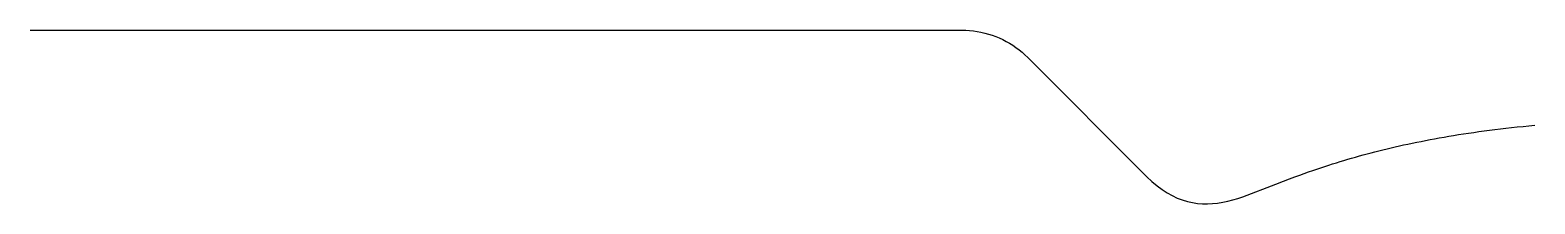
# Model space of a CAD drawing. Header units: metres. Extents: x -127 to 35, y 6 to 25.
import ezdxf

# ---------------------------------------------------------------- set-up
doc = ezdxf.new("R2010")
doc.units = ezdxf.units.M

msp = doc.modelspace()

# ---------------------------------------------------------------- linework, layer by layer
at = {"layer": 'NOZZLE_CONTOUR'}
msp.add_lwpolyline([(-126.66, 25), (-26.66, 25), (-26.66, 25), (-26.24, 24.99), (-25.83, 24.97), (-25.42, 24.92), (-25.01, 24.86), (-24.61, 24.79), (-24.2, 24.69), (-23.8, 24.58), (-23.41, 24.46), (-23.02, 24.32), (-22.64, 24.16), (-22.27, 23.98), (-21.9, 23.79), (-21.54, 23.59), (-21.19, 23.37), (-20.85, 23.14), (-20.52, 22.89), (-20.19, 22.63), (-19.88, 22.36), (-19.59, 22.07), (-19.59, 22.07), (-6.79, 9.27), (-6.79, 9.27), (-6.25, 8.76), (-5.7, 8.3), (-5.16, 7.9), (-4.62, 7.55), (-4.08, 7.25), (-3.54, 6.99), (-3, 6.78), (-2.45, 6.62), (-1.91, 6.5), (-1.37, 6.42), (-0.83, 6.37), (-0.29, 6.36), (0.25, 6.39), (0.8, 6.44), (1.34, 6.53), (1.88, 6.64), (2.42, 6.78), (2.96, 6.94), (3.5, 7.12), (3.5, 7.12), (7.04, 8.49), (7.86, 8.8), (8.51, 9.05), (9.08, 9.26), (9.61, 9.45), (10.1, 9.62), (10.56, 9.79), (11.01, 9.94), (11.45, 10.09), (11.88, 10.24), (12.3, 10.38), (12.72, 10.51), (13.13, 10.64), (13.54, 10.77), (13.95, 10.9), (14.36, 11.02), (14.77, 11.14), (15.18, 11.26), (15.59, 11.38), (16.01, 11.5), (16.42, 11.61), (16.84, 11.72), (17.26, 11.84), (17.68, 11.95), (18.11, 12.05), (18.54, 12.16), (18.98, 12.27), (19.42, 12.37), (19.86, 12.48), (20.31, 12.58), (20.76, 12.68), (21.22, 12.78), (21.69, 12.88), (22.16, 12.98), (22.63, 13.07), (23.11, 13.17), (23.6, 13.26), (24.09, 13.35), (24.59, 13.44), (25.1, 13.53), (25.61, 13.62), (26.13, 13.7), (26.65, 13.79), (27.19, 13.87), (27.73, 13.95), (28.28, 14.03), (28.83, 14.11), (29.4, 14.19), (29.97, 14.26), (30.55, 14.33), (31.14, 14.41), (31.73, 14.47), (32.34, 14.54), (32.95, 14.61), (33.58, 14.67), (34.21, 14.73), (34.85, 14.79)], dxfattribs=at)

doc.saveas('drawing.dxf')
